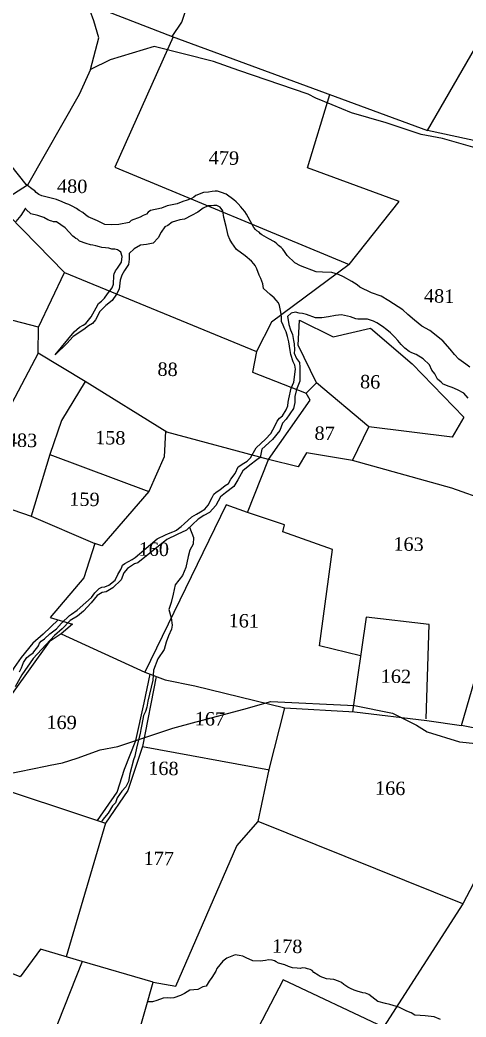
# Model space of a CAD drawing. Header units: inches. Extents: x 304037 to 460575, y 1453943 to 1639883.
# Drawn here: x 337046 to 337474, y 1598188 to 1599145 of the extents above; entities that cross this region are included whole.
import ezdxf

# ---------------------------------------------------------------- set-up
doc = ezdxf.new("R2010")
doc.units = ezdxf.units.IN
doc.header["$MEASUREMENT"] = 0
doc.linetypes.add('ACAD_ISO02W100', pattern=[15, 12, -3])
for name, color, linetype in [('CARTTRACK', 30, 'ACAD_ISO02W100'), ('NALA', 4, 'Continuous'), ('SURVEY_BND', 7, 'Continuous'), ('SURVEY_NO', 7, 'Continuous')]:
    doc.layers.add(name, color=color, linetype=linetype)
doc.styles.get("Standard").update_dxf_attribs({"font": 'arial.ttf'})

# ---------------------------------------------------------------- blocks, each defined once
blk = doc.blocks.new('CHEPINAPI')
at = {"layer": 'CARTTRACK', "linetype": 'ByBlock'}
for points in [[(249.972, 145.658), (245.927, 146.71), (243.884, 147.06), (240.499, 148.092), (237.162, 148.983), (235.284, 149.704), (233.736, 150.323), (232.972, 150.694), (226.293, 152.812), (223.858, 153.616), (218.162, 154.956), (213.972, 153.575), (212.085, 152.6), (211.074, 150.187), (206.298, 141.407), (198.979, 136.506), (191.102, 134.059), (187.877, 133.937), (184.285, 135.079), (182.668, 134.875), (176.398, 132.187), (161.864, 154.892), (156.044, 160.77)], [(212.085, 152.6), (212.821, 155.667), (212.329, 157.266), (211.222, 160.155), (208.638, 165.625), (206.753, 170.942), (208.837, 176.727), (209.343, 179.555), (208.777, 181.877), (209.018, 184.127), (210.121, 186.807), (212.147, 192.089), (212.892, 194.738), (214.62, 197.09), (217.901, 200.74)]]:
    blk.add_lwpolyline(points, dxfattribs=at)
at = {"layer": 'CARTTRACK'}
blk.add_lwpolyline([(205.459, 85.023), (209.192, 85.89), (209.635, 85.987), (210.812, 86.237), (212.182, 86.719), (214.362, 87.548), (216.059, 87.914), (221.283, 89.755), (223.521, 90.41), (228.035, 91.721), (230.614, 92.52), (238.62, 92.308), (242.297, 91.63), (244.612, 90.532), (245.635, 89.915), (248.741, 89.028), (252.232, 88.739)], dxfattribs=at)
at = {"layer": 'NALA'}
for points in [[(248.994, 124.877), (248.594, 125.159), (247.912, 125.629), (247.488, 126.076), (247.088, 126.57), (246.358, 127.37), (245.11, 128.311), (244.334, 128.734), (243.604, 129.275), (242.945, 129.816), (242.474, 130.239), (241.124, 131.078), (240.37, 131.502), (239.452, 131.807), (238.322, 132.325), (238.063, 132.536), (237.546, 132.842), (236.722, 133.289), (236.227, 133.501), (235.615, 133.689), (234.697, 133.689), (234.085, 133.712), (232.602, 134.253), (232.037, 134.536), (231.284, 135.207), (231.157, 135.407), (231.03, 135.579), (230.857, 135.815), (230.694, 135.96), (230.439, 136.142), (230.276, 136.314), (230.04, 136.487), (229.5, 136.762), (228.837, 137.143), (228.692, 137.243), (228.574, 137.379), (228.338, 137.515), (228.22, 137.651), (228.047, 137.833), (227.838, 138.159), (227.308, 139.073), (227.154, 139.327), (226.927, 139.59), (226.745, 139.79), (226.509, 140.062), (226.291, 140.235), (226.073, 140.425), (225.328, 140.951), (224.883, 141.097), (224.493, 141.224), (224.275, 141.233), (223.984, 141.196), (223.621, 141.124), (223.148, 141.078), (222.445, 140.779), (222.227, 140.607), (222.009, 140.489), (221.6, 140.298), (221.21, 140.171), (220.665, 139.935), (219.693, 139.717), (219.157, 139.491), (218.116, 139.253), (217.916, 139.09), (217.735, 138.881), (217.435, 138.754), (217.144, 138.581), (216.282, 138.237), (216.118, 138.064), (215.128, 137.855), (214.393, 137.801), (213.766, 137.81), (213.057, 138.155), (212.171, 138.518), (211.917, 138.699), (211.636, 138.908), (211.309, 139.107), (211.036, 139.28), (210.6, 139.516), (210.291, 139.652), (210.019, 139.752), (209.638, 139.906), (209.111, 140.097), (208.321, 140.278), (207.698, 140.427), (207.398, 140.563), (207.153, 140.744), (206.998, 140.88), (206.844, 140.989), (206.181, 141.497), (203.912, 144.204)], [(206.49, 94.859), (206.69, 95.234), (206.878, 95.76), (207.169, 96.243), (207.444, 96.456), (207.783, 96.694), (207.933, 96.906), (208.121, 97.144), (208.258, 97.369), (208.346, 97.62), (208.521, 97.832), (208.835, 98.07), (209.323, 98.533), (209.953, 99.027), (210.429, 99.589), (211.167, 100.326), (211.348, 100.464), (211.894, 100.871), (212.7, 101.6), (213.245, 102.11), (213.548, 102.56), (213.764, 102.776), (213.972, 102.975), (214.214, 103.122), (214.509, 103.165), (214.872, 103.321), (215.47, 103.817), (215.721, 104.361), (215.816, 104.526), (215.981, 104.854), (216.084, 105.079), (216.162, 105.269), (216.361, 105.433), (216.699, 105.632), (217.062, 105.805), (217.33, 106.013), (219.419, 107.835), (220.209, 108.237), (220.495, 108.384), (220.91, 108.539), (221.048, 108.608), (221.23, 108.729), (221.446, 108.876), (221.68, 109.075), (221.983, 109.326), (222.684, 110.018), (223.129, 110.271), (223.518, 110.513), (223.916, 110.773), (224.228, 111.179), (224.601, 111.9), (224.756, 112.246), (224.981, 112.427), (225.31, 112.644), (225.829, 113.076), (226.115, 113.275), (226.357, 113.716), (226.739, 114.265), (227.025, 114.887), (227.57, 115.242), (227.864, 115.467), (228.184, 115.778), (228.705, 116.758), (229.57, 117.605), (230.072, 118.15), (230.446, 118.873), (230.663, 119.357), (230.87, 119.625), (231.173, 119.867), (231.511, 120.438), (231.668, 120.84), (231.694, 121.177), (231.746, 121.489), (231.945, 122.528), (232.196, 123.107), (232.317, 124.36), (232.239, 124.732), (232.075, 125.052), (231.831, 125.733), (231.762, 126.131), (231.615, 126.952), (231.485, 127.471), (231.338, 127.912), (231.147, 128.275), (230.999, 128.627), (230.896, 128.869), (230.861, 129.302), (230.783, 129.777), (230.653, 130.426), (230.541, 130.65), (230.342, 130.901), (230.117, 131.135), (229.753, 131.446), (229.087, 132.008), (229.009, 132.463), (228.818, 132.965), (228.645, 133.258), (228.412, 133.872), (228.239, 134.192), (228.109, 134.339), (227.875, 134.607), (227.278, 135.1), (226.427, 135.687), (225.968, 136.31), (225.787, 136.629), (225.596, 137.019), (225.397, 137.866), (225.155, 138.722), (225.051, 139.344), (224.781, 139.713), (224.452, 139.843), (224.184, 139.843), (223.925, 139.817), (223.645, 139.795), (223.163, 139.558), (222.67, 139.177), (222.055, 138.84), (221.386, 138.49), (220.945, 138.404), (220.538, 138.283), (220.218, 138.17), (219.803, 137.85), (219.526, 137.721), (219.178, 137.191), (218.918, 136.655), (218.451, 136.136), (218.114, 136.067), (217.802, 135.998), (217.248, 135.903), (216.621, 135.535), (216.18, 135.103), (216.18, 134.55), (216.126, 134.027), (215.763, 133.457), (215.495, 133.007), (215.365, 132.532), (215.277, 131.655), (215.042, 131.185), (214.628, 130.557), (214.04, 130.073), (213.486, 129.468), (213.063, 128.659), (212.786, 128.322), (212.414, 128.08), (211.972, 127.734), (210.977, 127.051), (210.368, 126.365), (209.278, 125.249), (211.051, 127.471), (211.562, 127.947), (211.917, 128.154), (212.168, 128.293), (212.652, 128.941), (213.131, 129.828), (213.338, 130.243), (213.607, 130.459), (213.901, 130.779), (214.169, 131.194), (214.596, 131.78), (214.717, 132.108), (214.752, 132.938), (214.769, 133.128), (214.89, 133.414), (215.064, 133.673), (215.462, 134.252), (215.488, 134.788), (215.377, 135.199), (215.249, 135.301), (215.044, 135.404), (214.771, 135.472), (214.49, 135.472), (214.2, 135.548), (213.884, 135.591), (213.552, 135.6), (213.321, 135.659), (212.972, 135.744), (212.664, 135.821), (212.434, 135.838), (212.025, 135.966), (211.401, 136.183), (211.284, 136.263), (211.187, 136.367), (211.036, 136.43), (210.881, 136.531), (210.735, 136.648), (209.974, 137.409), (209.15, 137.966), (208.861, 137.966), (208.7, 138.019), (208.572, 138.062), (208.315, 138.148), (207.929, 138.362), (207.34, 138.533), (206.666, 138.693), (206.216, 139.089), (206.141, 139.217), (205.72, 138.51), (205.249, 137.933)], [(248.899, 121.935), (248.484, 122.398), (247.875, 122.694), (247.332, 122.907), (247.069, 122.99), (246.477, 123.22), (246.279, 123.401), (245.934, 123.664), (245.654, 124.19), (245.374, 124.535), (245.125, 125.038), (244.499, 125.58), (243.825, 125.991), (243.43, 126.156), (243.166, 126.271), (242.722, 126.567), (242.377, 126.929), (242.048, 127.307), (241.751, 127.603), (241.34, 128.014), (240.962, 128.293), (240.55, 128.606), (240.007, 128.934), (239.695, 129.115), (239.119, 129.28), (238.674, 129.28), (238.181, 129.263), (237.983, 129.28), (237.49, 129.46), (236.614, 129.641), (236.038, 129.575), (235.38, 129.428), (234.722, 129.312), (234.113, 129.312), (233.274, 129.608), (232.863, 129.691), (232.55, 129.723), (232.192, 129.81), (231.78, 129.712), (231.435, 129.366), (231.501, 129.038), (231.583, 128.61), (231.764, 128.1), (231.945, 127.673), (232.061, 127.077), (232.127, 126.764), (232.193, 126.205), (232.16, 125.877), (232.39, 125.383), (232.686, 124.989), (232.736, 124.561), (232.753, 123.221), (232.436, 122.415), (232.309, 121.725), (232.325, 121.166), (232.21, 120.591), (231.848, 120.065), (231.536, 119.555), (231.189, 119.171), (230.942, 118.447), (230.267, 117.576), (229.263, 116.623), (229.111, 115.847), (228.803, 115.587), (228.126, 115.085), (227.468, 114.509), (227.023, 113.638), (226.645, 112.997), (225.872, 112.388), (225.378, 111.977), (224.967, 111.155), (224.374, 110.481), (223.848, 110.185), (223.303, 109.818), (222.76, 109.291), (222.217, 108.749), (221.328, 108.305), (220.325, 107.812), (217.609, 105.499), (217.305, 105.418), (216.645, 104.942), (216.29, 104.516), (216.036, 103.867), (215.255, 103.066), (214.644, 102.687), (214.248, 102.616), (213.791, 102.302), (213.213, 101.603), (212.521, 100.778), (211.953, 100.301), (211.263, 99.866), (210.5, 99.045), (209.794, 98.405), (207.772, 96.167), (206.736, 94.558), (206.127, 93.4)], [(222.488, 109.02), (222.881, 108.038), (222.881, 107.421), (222.547, 106.828), (222.424, 106.211), (222.225, 105.156), (221.917, 104.391), (221.237, 103.477), (221.051, 102.583), (220.891, 101.781), (220.681, 101.114), (220.907, 100.304), (221.026, 99.604), (220.976, 99.221), (220.692, 98.579), (220.47, 97.987), (220.309, 97.271), (219.729, 96.358), (219.333, 95.289), (219.271, 94.314)], [(247.47, 62.431), (246.86, 62.66), (246.025, 62.757), (245.53, 62.776), (245.015, 62.776), (244.663, 63.004), (244.234, 63.156), (243.852, 63.337), (243.481, 63.528), (242.928, 63.671), (242.594, 63.747), (242.194, 63.861), (241.46, 64.032), (240.574, 64.689), (240.263, 64.808), (240.005, 64.837), (239.462, 64.961), (239.176, 65.066), (238.805, 65.199), (238.538, 65.332), (238.156, 65.57), (237.937, 65.761), (237.651, 65.894), (237.184, 66.046), (236.498, 66.084), (235.888, 66.294), (235.679, 66.427), (235.278, 66.684), (235.107, 66.856), (234.907, 66.96), (234.64, 67.018), (234.459, 67.084), (234.173, 67.103), (233.968, 67.039), (233.653, 67.039), (233.206, 67.068), (232.843, 67.201), (232.472, 67.344), (231.862, 67.506), (231.643, 67.62), (231.481, 67.706), (231.252, 67.782), (230.918, 67.782), (230.623, 67.715), (230.118, 67.639), (229.422, 67.658), (228.767, 67.928), (228.443, 68.08), (228.09, 68.147), (227.709, 68.214), (226.927, 67.871), (226.536, 67.566), (225.973, 66.866), (225.887, 66.599), (225.525, 65.99), (225.258, 65.619), (224.982, 65.162), (224.677, 65.066), (224.191, 64.828), (223.448, 64.743), (222.938, 64.403), (222.548, 64.203), (221.919, 63.984), (221.642, 63.918), (221.318, 63.946), (220.908, 63.918), (220.308, 63.68), (219.898, 63.546), (219.45, 63.546)]]:
    blk.add_lwpolyline(points, dxfattribs=at)
at = {"layer": 'NALA', "linetype": 'ByBlock'}
blk.add_lwpolyline([(219.271, 94.314), (218.853, 92.313), (218.773, 91.707), (218.629, 91.3), (218.462, 90.933), (218.318, 90.051), (218.214, 89.589), (218.158, 89.19), (217.87, 87.926), (217.702, 87.024), (217.59, 86.649), (217.254, 85.32), (217.15, 84.578), (216.919, 84.052), (216.535, 83.629), (216.104, 82.994), (215.936, 82.523), (215.657, 82.212), (215.265, 81.51), (214.914, 81.079), (214.698, 80.784), (214.659, 80.657)], dxfattribs=at)
at = {"layer": 'SURVEY_BND'}
for points in [[(204.725, 167.701), (203.579, 165.932), (202.928, 162.092), (219.858, 155.939), (220.745, 157.32), (222.076, 161.624)], [(202.928, 162.092), (199.134, 143.784), (210.019, 133.127), (228.543, 125.962), (228.198, 123.978), (233.389, 122.064)], [(265.683, 143.331), (244.468, 147.446), (249.272, 156.177), (261.168, 152.694), (262.643, 158.001)], [(219.932, 155.913), (214.609, 143.323), (237.246, 134.483), (241.898, 140.586), (233.072, 143.632), (235.049, 150.696)], [(219.858, 155.939), (244.468, 147.446)], [(207.619, 127.865), (196.249, 130.554), (188.715, 130.634), (180.489, 138.202), (195.206, 144.436), (199.134, 143.784)], [(261.417, 144.158), (252.277, 124.102), (254.402, 111.004), (247.514, 113.29), (237.937, 115.716), (239.459, 118.979)], [(296.418, 138.833), (295.177, 125.322), (299.106, 123.887), (297.496, 118.943), (293.987, 119.027), (290.505, 97.241), (270.345, 108.638), (268.757, 95.092), (257.185, 89.123), (248.923, 90.606), (254.402, 111.004), (270.345, 108.638)], [(237.246, 134.483), (229.914, 128.802), (228.543, 125.962)], [(229.917, 115.647), (220.14, 118.073), (212.215, 122.767), (207.66, 125.385), (207.619, 127.865), (210.019, 133.127), (210.019, 133.127), (210.019, 133.127), (210.019, 133.127)], [(232.603, 129.036), (235.856, 127.521), (239.427, 128.425), (243.47, 125.088), (248.532, 120.103), (247.456, 118.149), (239.459, 118.979), (234.354, 123.097), (232.517, 126.642), (232.603, 129.036)], [(207.66, 125.385), (200.866, 111.823), (207.322, 109.77)], [(237.937, 115.716), (233.527, 116.358), (232.778, 115.016), (229.917, 115.647), (233.767, 121.42), (233.389, 122.064), (234.354, 123.097)], [(212.215, 122.767), (210.033, 118.969), (208.958, 115.704), (218.508, 112.37)], [(219.997, 118.158), (219.908, 115.694), (218.508, 112.37), (214.135, 107.061), (213.468, 107.267), (212.487, 103.971), (209.329, 100.119), (211.478, 99.499), (210.423, 98.576), (218.484, 95.067)], [(208.958, 115.704), (207.322, 109.77), (213.468, 107.267)], [(239.119, 97.068), (235.172, 97.948), (236.201, 107.189), (231.427, 108.771), (231.557, 109.423), (228.003, 110.554), (229.917, 115.647)], [(228.003, 110.554), (225.962, 111.23), (218.484, 95.067), (220.472, 94.367), (223.3, 93.859), (231.969, 91.92)], [(245.515, 91.171), (245.627, 100.19), (239.569, 100.778), (238.467, 91.688)], [(210.092, 99.899), (208.696, 98.492), (207.725, 97.608), (206.636, 96.223), (205.995, 95.251), (205.369, 94.192), (204.854, 93.63), (199.713, 85.85)], [(210.423, 98.576), (209.296, 97.765), (200.744, 85.343)], [(214.275, 80.776), (216.096, 83.521), (216.758, 85.757), (217.76, 88.514), (218.479, 92.123), (219.028, 94.875)], [(219.583, 94.68), (218.411, 87.956), (230.619, 85.961)], [(257.185, 89.123), (249.405, 73.549), (229.638, 80.991), (230.581, 86.006), (231.969, 91.92), (238.652, 91.681), (245.589, 91.019), (248.923, 90.606)], [(218.411, 87.956), (217.109, 83.696), (215.04, 80.54), (211.547, 67.671)], [(213.061, 67.248), (209.048, 68.368), (207.177, 65.674), (202.118, 67.563), (202.355, 69.314), (195.274, 71.408), (199.713, 85.85), (202.913, 84.278), (215.04, 80.54)], [(249.405, 73.549), (242.04, 61.595), (232.348, 65.907), (227.723, 56.563), (218.488, 59.995), (219.918, 65.415), (222.091, 65.099), (227.655, 78.651), (229.638, 80.991)], [(219.918, 65.415), (213.061, 67.248), (207.109, 51.243), (204.011, 52.146), (203.469, 49.335), (210.285, 45.739), (213.88, 44.682)]]:
    blk.add_lwpolyline(points, dxfattribs=at)
at = {"layer": 'SURVEY_NO', "char_height": 1.282, "width": 2.5, "attachment_point": 1}
for s, insert in [('{\\fTimes New Roman|b0|i0|c0|p18;479}', (223.592, 145.065)), ('{\\fTimes New Roman|b0|i0|c0|p18;480}', (209.128, 142.055)), ('{\\fTimes New Roman|b0|i0|c0|p18;481}', (244.463, 132.283)), ('{\\fTimes New Roman|b0|i0|c0|p18;88}', (219.106, 124.733)), ('{\\fTimes New Roman|b0|i0|c0|p18;86}', (238.518, 123.94)), ('{\\fTimes New Roman|b0|i0|c0|p18;87}', (234.262, 118.921)), ('{\\fTimes New Roman|b0|i0|c0|p18;483}', (204.83, 117.653)), ('{\\fTimes New Roman|b0|i0|c0|p18;158}', (213.271, 118.069)), ('{\\fTimes New Roman|b0|i0|c0|p18;159}', (210.926, 112.135)), ('{\\fTimes New Roman|b0|i0|c0|p18;163}', (242.032, 108.488)), ('{\\fTimes New Roman|b0|i0|c0|p18;160}', (217.661, 107.493)), ('{\\fTimes New Roman|b0|i0|c0|p18;161}', (226.413, 100.827)), ('{\\fTimes New Roman|b0|i0|c0|p18;162}', (241.086, 95.815)), ('{\\fTimes New Roman|b0|i0|c0|p18;169}', (209.181, 90.744)), ('{\\fTimes New Roman|b0|i0|c0|p18;167}', (223.364, 91.376)), ('{\\fTimes New Roman|b0|i0|c0|p18;168}', (219.017, 86.545)), ('{\\fTimes New Roman|b0|i0|c0|p18;166}', (240.762, 85.1)), ('{\\fTimes New Roman|b0|i0|c0|p18;177}', (218.746, 77.921)), ('{\\fTimes New Roman|b0|i0|c0|p18;178}', (231.22, 69.775))]:
    blk.add_mtext(s, dxfattribs=dict(at, insert=insert))

msp = doc.modelspace()

# ---------------------------------------------------------------- block references
at = {"layer": 'SURVEY_BND', "linetype": 'ByBlock', "xscale": 10.02859871034559, "yscale": 10.02859871041437, "zscale": 10.02859871035882, "rotation": 358.8092314755046}
msp.add_blockref('CHEPINAPI', (334955.42, 1597611.08), dxfattribs=at)

doc.saveas('drawing.dxf')
